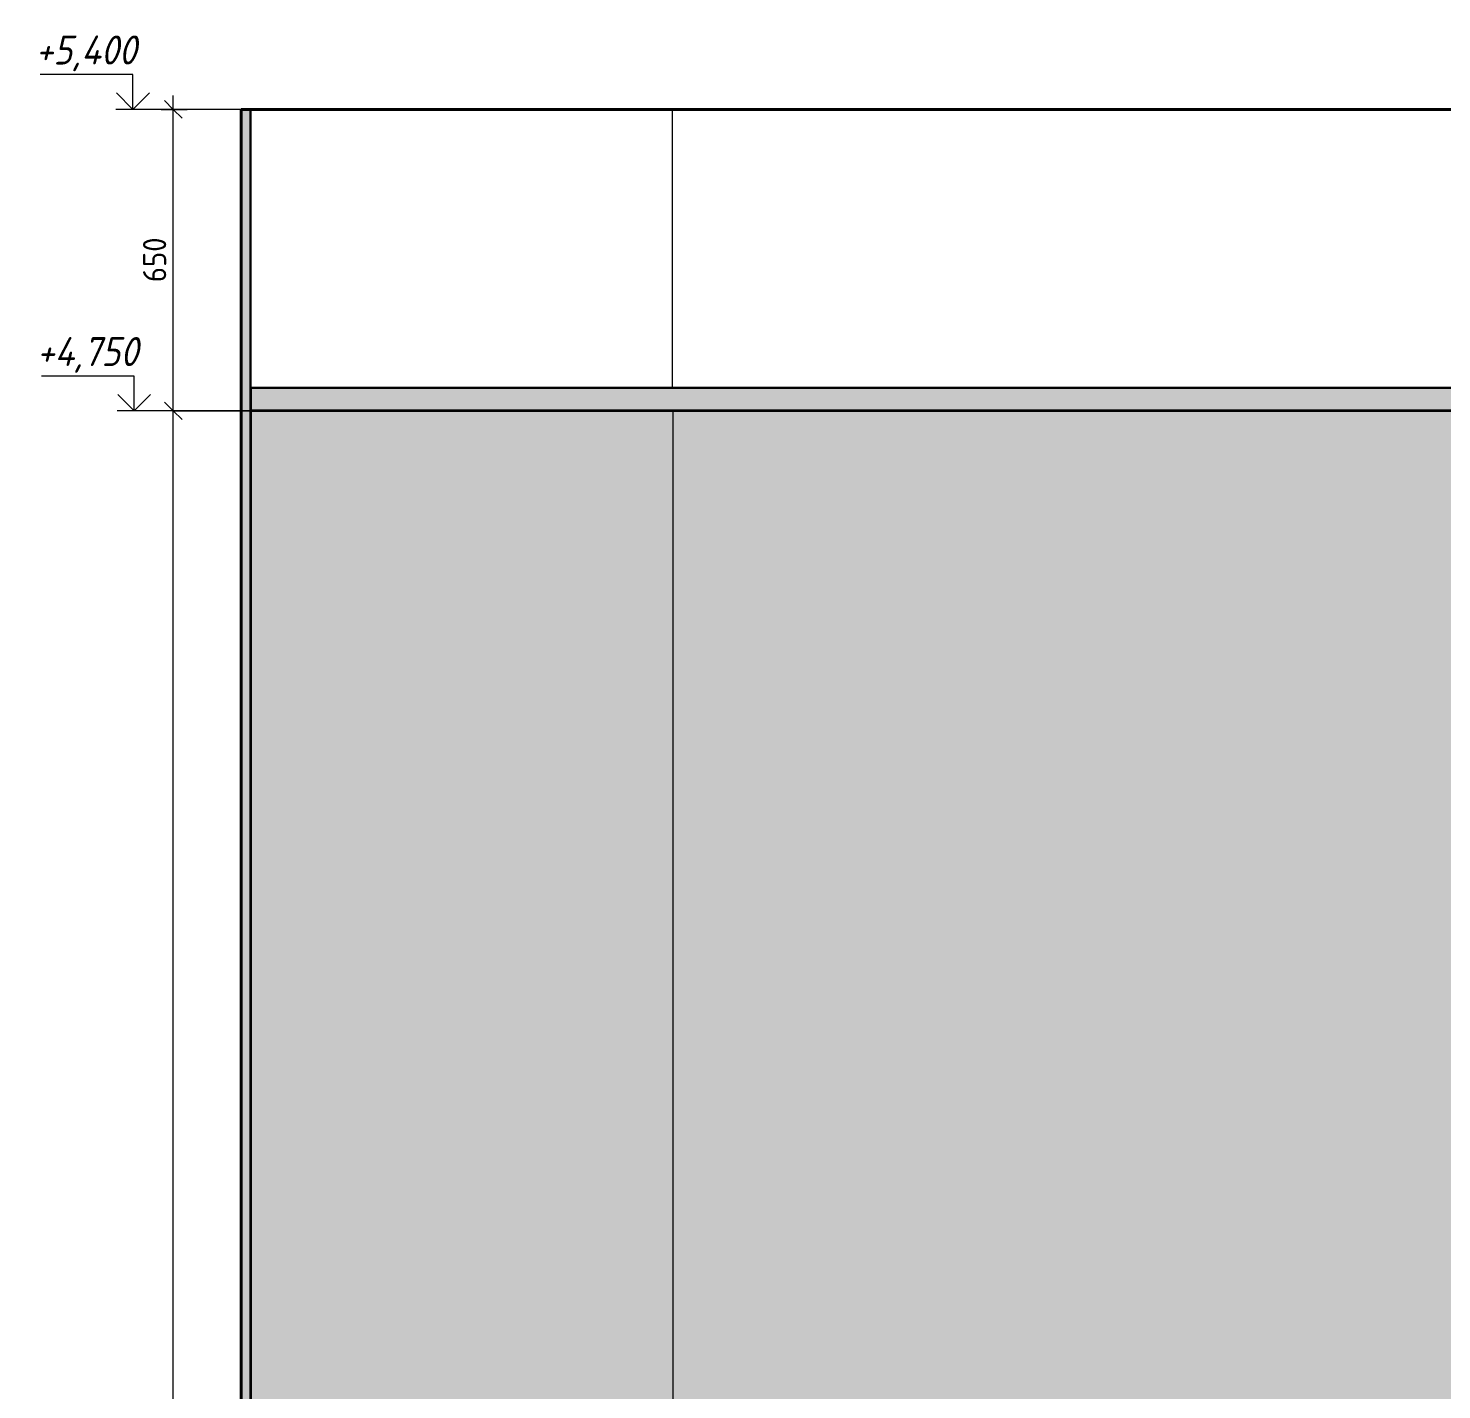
# Model space of a CAD drawing. Header units: millimetres. Extents: x 63432 to 177405, y -1987 to 27578.
# Drawn here: x 159216 to 162265, y 11040 to 13975 of the extents above; entities that cross this region are included whole.
import ezdxf

# ---------------------------------------------------------------- set-up
doc = ezdxf.new("R2010")
doc.units = ezdxf.units.MM
for name, color, linetype, lineweight in [('A-ANNO-DIMS', 7, 'Continuous', 9), ('A-ANNO-DIMS-25', 7, 'Continuous', 9), ('A-WALL-PATT', 7, 'Continuous', 9), ('G-ANNO-DIMS', 7, 'Continuous', 9), ('G-ANNO-DIMS-1', 7, 'Continuous', 20), ('I-WALL', 7, 'Continuous', 9)]:
    doc.layers.add(name, color=color, linetype=linetype, lineweight=lineweight)
for name, color, linetype, lineweight, true_color in [('A-CLNG-1', 7, 'Continuous', 9, 0x787878), ('A-CLNG-FNSH-1', 7, 'Continuous', 30, 0x3c3c3c), ('A-FLOR-1', 7, 'Continuous', 9, 0x787878), ('A-FLOR-FNSH-2', 7, 'Continuous', 40, 0x3c3c3c), ('A-WALL-4', 7, 'Continuous', 40, 0x3c3c3c), ('A-WALL-5', 7, 'Continuous', 30, 0x3c3c3c), ('A-WALL-FNSH-3', 7, 'Continuous', 30, 0x3c3c3c), ('I-WALL-1', 7, 'Continuous', 9, 0x787878)]:
    doc.layers.add(name, color=color, linetype=linetype, lineweight=lineweight, true_color=true_color)
doc.styles.add('ISOCPEUR_3', font='isocpeur.ttf', dxfattribs={"width": 0.9, "height": 50})
doc.styles.add('ISOCPEUR_I', font='isocpeui.ttf', dxfattribs={"width": 0.9, "height": 62.5})
doc.dimstyles.new('ISO-2_0_0_9К_Средний_округл2', dxfattribs={"dimscale": 304.8, "dimtxt": 49.799059, "dimasz": 0.123031, "dimexe": 0.098425, "dimexo": 0, "dimgap": 0, "dimtad": 1, "dimdec": 0, "dimrnd": 10, "dimzin": 0, "dimdsep": 46, "dimtxsty": 'ISOCPEUR_3', "dimblk1": 'OBLIQUE', "dimblk2": 'OBLIQUE', "dimsah": 1, "dimcen": 0.09, "dimdle": 0.098425, "dimazin": 0, "dimtfac": 1, "dimtdec": 4, "dimtix": 1, "dimtmove": 0, "dimatfit": 3, "dimfxl": 1, "dimtvp": 1, "dimtolj": 1, "dimtzin": 0, "dimarcsym": 2})

# ---------------------------------------------------------------- blocks, each defined once
blk = doc.blocks.new('Высотные отметки - Стрелка_Верх-17668718-Развертка 3_12-6')
at = {"layer": 'G-ANNO-DIMS'}
for p, q in [((-84713.6, 13875), (-84913.6, 13875)), ((-84713.6, 13800), (-84713.6, 13875)), ((-84675.6, 13800), (-84750.6, 13800))]:
    blk.add_line(p, q, dxfattribs=at)
at = {"layer": 'G-ANNO-DIMS-1'}
for q in [(-84748.9, 13835.4), (-84678.2, 13835.4)]:
    blk.add_line((-84713.6, 13800), q, dxfattribs=at)
blk = doc.blocks.new('DIMBLOCK61-Развертка 3_12-6')
at = {"layer": 'A-ANNO-DIMS-25'}
for p, q in [((159696.6, 13150), (159499.1, 13150)), ((159529.1, 8400), (159529.1, 13150)), ((159529.1, 13150), (159696.6, 13150)), ((159695.6, 8400), (159499.1, 8400)), ((159529.1, 8400), (159695.6, 8400))]:
    blk.add_line(p, q, dxfattribs=at)
at = {"layer": 'A-ANNO-DIMS-25', "lineweight": 20}
for p, q in [((159529.1, 13150), (159510.4, 13168.8)), ((159529.1, 13150), (159547.9, 13131.2)), ((159529.1, 8400), (159510.4, 8418.7)), ((159529.1, 8400), (159547.9, 8381.2))]:
    blk.add_line(p, q, dxfattribs=at)
at = {"layer": 'A-ANNO-DIMS-25', "color": 0, "insert": (159463.8, 10709.4), "char_height": 50, "width": 157.442, "attachment_point": 1, "rotation": 90, "line_spacing_factor": 1.149209, "style": 'ISOCPEUR_3'}
blk.add_mtext('4750', dxfattribs=at)
blk = doc.blocks.new('_Oblique')
at = {"color": 0, "linetype": 'ByBlock', "lineweight": -2}
blk.add_line((-0.5, -0.5), (0.5, 0.5), dxfattribs=at)
blk = doc.blocks.new('DIMBLOCK62-Развертка 3_12-6')
at = {"layer": 'A-ANNO-DIMS-25', "lineweight": 20}
for p, q in [((159529.1, 13800), (159510.4, 13818.8)), ((159529.1, 13800), (159547.9, 13781.2)), ((159529.1, 13150), (159510.4, 13168.8)), ((159529.1, 13150), (159547.9, 13131.2))]:
    blk.add_line(p, q, dxfattribs=at)
at = {"layer": 'A-ANNO-DIMS-25'}
for p, q in [((159529.1, 13150), (159529.1, 13830)), ((159502.6, 13800), (159559.1, 13800)), ((159529.1, 13800), (159502.6, 13800)), ((159696.6, 13150), (159499.1, 13150)), ((159529.1, 13150), (159696.6, 13150))]:
    blk.add_line(p, q, dxfattribs=at)
at = {"layer": 'A-ANNO-DIMS-25', "color": 0, "insert": (159463.8, 13427.6), "char_height": 50, "width": 113.772, "attachment_point": 1, "rotation": 90, "line_spacing_factor": 1.149209, "style": 'ISOCPEUR_3'}
blk.add_mtext('650', dxfattribs=at)

msp = doc.modelspace()

# ---------------------------------------------------------------- hatches: boundary and pattern name
at = {"layer": 'A-CLNG-1'}
msp.add_hatch(color=256, dxfattribs=at).paths.add_polyline_path([(159696.6, 13150), (177374.6, 13150), (177374.6, 13200), (159696.6, 13200)])
at = {"layer": 'A-FLOR-1'}
h = msp.add_hatch(dxfattribs=at)
h.set_pattern_fill('FP_55', color=256, style=0, pattern_type=2)
h.set_pattern_definition([(45, (244317.564, 0), (-14.25598, 14.25598), []), (45, (244331.82, 0), (-14.25598, 14.25598), [25.202, -5.04, 0.8382, -4.202])])
h.paths.add_polyline_path([(176288.6, 13800), (177396.1, 13800), (177396.1, 13800.3), (159675.4, 13800.3), (159675.4, 13800), (175705.6, 13800)])
at = {"layer": 'A-WALL-PATT'}
for points in [[(159696.6, 8450), (160605.6, 8450), (160605.6, 13150), (159696.6, 13150), (159696.6, 10641), (159710.6, 10641), (159710.6, 10559), (159696.6, 10559), (159696.6, 8824.6)], [(160605.6, 8450), (160606.6, 8450), (160606.6, 13150), (160605.6, 13150), (160605.6, 9070.7)]]:
    msp.add_hatch(color=256, dxfattribs=at).paths.add_polyline_path(points)
h = msp.add_hatch(color=256, dxfattribs=at)
h.paths.add_polyline_path([(160606.6, 8450), (161691.8, 8450), (161825.3, 8839.5), (161732.4, 8839.5), (161732.4, 8852.2), (161829.6, 8852.2), (161893.8, 9039.4), (161693.9, 9039.4), (161693.9, 9052.1), (161950.4, 9052.1), (161960, 9050.6), (161968.8, 9046.2), (161975.8, 9039.4), (161980.9, 9029.1), (162041.6, 8852.2), (162075.3, 8852.2), (162075.3, 8840.4), (162077.8, 8840.7), (162088.5, 8844.9), (162096.1, 8849.9), (162103.5, 8857.9), (162108.4, 8866.3), (162111.4, 8876.2), (162126.5, 8961.9), (162120.2, 8963), (162158.2, 9178.8), (162164.5, 9177.4), (162151.3, 9102.6), (162163.8, 9100.4), (162123.2, 8872), (162120.1, 8861.3), (162113.4, 8849.8), (162103.5, 8839.6), (162093.2, 8832.9), (162080.8, 8828.3), (162067.6, 8826.8), (162050.3, 8826.8), (162179.7, 8450), (162691.8, 8450), (162825.3, 8839.5), (162732.4, 8839.5), (162732.4, 8852.2), (162829.6, 8852.2), (162893.8, 9039.4), (162693.9, 9039.4), (162693.9, 9052.1), (162950.4, 9052.1), (162960, 9050.6), (162968.8, 9046.2), (162975.8, 9039.4), (162980.9, 9029.1), (163041.6, 8852.2), (163075.3, 8852.2), (163075.3, 8840.4), (163077.8, 8840.7), (163088.5, 8844.9), (163096.1, 8849.9), (163103.5, 8857.9), (163108.4, 8866.3), (163111.4, 8876.2), (163126.5, 8961.9), (163120.2, 8963), (163158.2, 9178.8), (163164.5, 9177.4), (163151.3, 9102.6), (163163.8, 9100.4), (163123.2, 8872), (163120.1, 8861.3), (163113.4, 8849.8), (163103.5, 8839.6), (163093.2, 8832.9), (163080.8, 8828.3), (163067.2, 8826.8), (163050.3, 8826.8), (163179.7, 8450), (163691.8, 8450), (163825.3, 8839.5), (163732.4, 8839.5), (163732.4, 8852.2), (163829.6, 8852.2), (163893.8, 9039.4), (163693.9, 9039.4), (163693.9, 9052.1), (163950.4, 9052.1), (163960, 9050.6), (163968.8, 9046.2), (163975.8, 9039.4), (163980.9, 9029.1), (164041.6, 8852.2), (164075.3, 8852.2), (164075.3, 8840.4), (164077.8, 8840.7), (164088.5, 8844.9), (164096.1, 8849.9), (164103.5, 8857.9), (164108.4, 8866.3), (164111.4, 8876.2), (164126.5, 8961.9), (164120.2, 8963), (164158.2, 9178.8), (164164.5, 9177.4), (164151.3, 9102.6), (164163.8, 9100.4), (164123.2, 8872), (164120.1, 8861.3), (164113.4, 8849.8), (164103.5, 8839.6), (164093.2, 8832.9), (164080.8, 8828.3), (164067.6, 8826.8), (164050.3, 8826.8), (164179.7, 8450), (164234.6, 8450), (164234.6, 13150), (160606.6, 13150), (160606.6, 9070.7)])
h.paths.add_polyline_path([(161707.2, 8450), (162164, 8450), (162034.7, 8826.8), (161836.3, 8826.5), (161831.6, 8813.2), (161830.9, 8810.7), (161717.3, 8479.4)])
h.paths.add_polyline_path([(162928.8, 8450), (163164, 8450), (163034.7, 8826.8), (162836.3, 8826.5), (162831.6, 8813.2), (162830.9, 8810.7), (162707.2, 8450), (162859.6, 8450)])
h.paths.add_polyline_path([(164164, 8450), (164034.7, 8826.8), (163836.3, 8826.5), (163831.6, 8813.2), (163830.9, 8810.7), (163707.2, 8450), (164140.2, 8450)])
h.paths.add_polyline_path([(161959.7, 8852.2), (162028.2, 8852.2), (161968.2, 9026.8), (161961.4, 9035.9), (161950.4, 9039.4), (161907.3, 9039.4), (161843.1, 8852.2), (161925.1, 8852.2)])
h.paths.add_polyline_path([(163999.1, 8852.2), (164028.2, 8852.2), (163968.2, 9026.8), (163961.4, 9035.9), (163950.4, 9039.4), (163907.3, 9039.4), (163843.1, 8852.2), (163967.1, 8852.2)])
h.paths.add_polyline_path([(163019.8, 8852.2), (163028.2, 8852.2), (162968.2, 9026.8), (162961.4, 9035.9), (162950.4, 9039.4), (162907.3, 9039.4), (162843.1, 8852.2), (163014, 8852.2)])
h.paths.add_polyline_path([(162899, 9055.4), (162441.4, 9055.4), (162441.4, 9074.5), (163024.5, 9074.5), (163024.5, 9055.4), (162901.4, 9055.4)])
h.paths.add_polyline_path([(161717.4, 9055.4), (161441.4, 9055.4), (161441.4, 9074.5), (162024.5, 9074.5), (162024.5, 9055.4), (161752, 9055.4)])
h.paths.add_polyline_path([(164004, 9055.4), (163441.4, 9055.4), (163441.4, 9074.5), (164024.5, 9074.5), (164024.5, 9055.4), (164005.5, 9055.4)])
at = {"layer": 'I-WALL-1'}
h = msp.add_hatch(dxfattribs=at)
h.set_pattern_fill('FP_56', color=256, style=0, pattern_type=2)
h.set_pattern_definition([(0, (244317.564, 0), (30.48, 7.62), [2.515, -20.345, 2.515, -20.345, -121.92]), (0, (244317.564, 0), (30.48, 7.62), [-45.72, 2.515, -43.205, 2.515, -20.345, -53.34]), (0, (244317.564, 0), (30.48, 7.62), [-114.3, 2.515, -12.725, 2.515, -35.585]), (120, (244328.994, 3.81), (-21.8391136, 22.5864543), [2.515, -20.345, 2.515, -20.345, -121.92]), (120, (244328.994, 3.81), (-21.8391136, 22.5864543), [-45.72, 2.515, -43.205, 2.515, -20.345, -53.34]), (120, (244328.994, 3.81), (-21.8391136, 22.5864543), [-114.3, 2.515, -12.725, 2.515, -35.585]), (240, (244332.804, 19.05), (-8.6408864, -30.2064543), [2.515, -20.345, 2.515, -20.345, -121.92]), (240, (244332.804, 19.05), (-8.6408864, -30.2064543), [-45.72, 2.515, -43.205, 2.515, -20.345, -53.34]), (240, (244332.804, 19.05), (-8.6408864, -30.2064543), [-114.3, 2.515, -12.725, 2.515, -35.585])])
h.paths.add_polyline_path([(159675.6, 8400), (159695.6, 8400), (159695.6, 13800), (159675.6, 13800), (159675.6, 8421.2)])

# ---------------------------------------------------------------- linework, layer by layer
at = {"layer": 'A-CLNG-FNSH-1'}
for p, q in [((177374.6, 13200), (159696.6, 13200)), ((159696.6, 13200), (159696.6, 13150)), ((159696.6, 13150), (177375.6, 13150)), ((177375.6, 13151), (159697.6, 13151)), ((159697.6, 13151), (159697.6, 13150))]:
    msp.add_line(p, q, dxfattribs=at)
at = {"layer": 'A-FLOR-FNSH-2'}
msp.add_line((159675.6, 13800), (177396.1, 13800), dxfattribs=at)
at = {"layer": 'A-WALL-4'}
for p, q in [((159675.6, 13800), (159675.4, 13800)), ((159675.6, 8395), (159675.6, 13800))]:
    msp.add_line(p, q, dxfattribs=at)
at = {"layer": 'A-WALL-5'}
msp.add_line((159695.6, 8400), (159695.6, 13800), dxfattribs=at)
at = {"layer": 'A-WALL-FNSH-3'}
for p, q in [((159696.6, 13150), (159695.6, 13150)), ((159696.6, 8400), (159696.6, 13150))]:
    msp.add_line(p, q, dxfattribs=at)
at = {"layer": 'G-ANNO-DIMS'}
for p, q in [((159545.7, 13800), (159442.1, 13800)), ((159955.6, 13800), (159545.7, 13800)), ((159560.9, 13150), (159444.8, 13150)), ((159816.5, 13150), (159560.9, 13150))]:
    msp.add_line(p, q, dxfattribs=at)
at = {"layer": 'I-WALL'}
for p, q in [((160605.6, 13200), (160605.6, 13800)), ((160606.6, 13150), (160606.6, 8450))]:
    msp.add_line(p, q, dxfattribs=at)

# ---------------------------------------------------------------- block references
at = {"layer": 'G-ANNO-DIMS'}
for p in [(244155.6, 0), (244158.3, -650)]:
    msp.add_blockref('Высотные отметки - Стрелка_Верх-17668718-Развертка 3_12-6', p, dxfattribs=at)

# ---------------------------------------------------------------- dimensions: what is measured, and where the dimension line sits
at = {"layer": 'A-ANNO-DIMS'}
dim = msp.add_linear_dim(base=(159529.1, 13150), p1=(159695.6, 8400), p2=(159696.6, 13150), angle=90, dimstyle='ISO-2_0_0_9К_Средний_округл2', override={"dimpost": '<>', "dimfxl": 4750.000105}, dxfattribs=at)
dim.commit()
dim.dimension.update_dxf_attribs({"geometry": 'DIMBLOCK61-Развертка 3_12-6', "text_midpoint": (159504.1, 10775)})

# ---------------------------------------------------------------- next in the draw order: texts
at = {"layer": 'G-ANNO-DIMS', "char_height": 62.5, "width": 270.391, "attachment_point": 1, "line_spacing_factor": 1.149209, "style": 'ISOCPEUR_I', "bg_fill": 3, "box_fill_scale": 1.25, "bg_fill_color": 256, "bg_fill_true_color": 13158600, "bg_fill_transparency": 0}
for s, insert in [('+5,400', (159231.9, 13959.2)), ('+4,750', (159234.6, 13309.2))]:
    msp.add_mtext(s, dxfattribs=dict(at, insert=insert))

# ---------------------------------------------------------------- next in the draw order: dimensions: what is measured, and where the dimension line sits
at = {"layer": 'A-ANNO-DIMS'}
dim = msp.add_linear_dim(base=(159529.1, 13800), p1=(159696.6, 13150), p2=(159502.6, 13800), angle=90, dimstyle='ISO-2_0_0_9К_Средний_округл2', override={"dimpost": '<>', "dimfxl": 678.331978}, dxfattribs=at)
dim.commit()
dim.dimension.update_dxf_attribs({"geometry": 'DIMBLOCK62-Развертка 3_12-6', "text_midpoint": (159504.1, 13475)})

doc.saveas('drawing.dxf')
